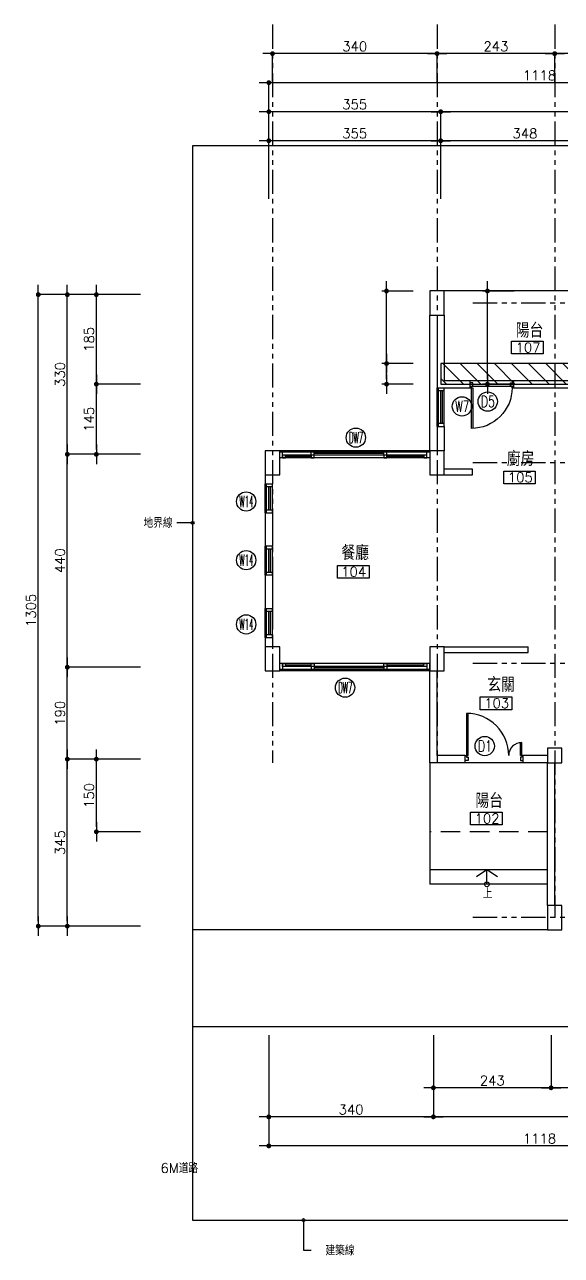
# Model space of a CAD drawing. Extents: x 24838 to 37981, y 1654 to 4322.
# Drawn here: x 24838 to 25946, y 1778 to 4322 of the extents above; entities that cross this region are included whole.
import ezdxf
from ezdxf.enums import TextEntityAlignment as Align

# ---------------------------------------------------------------- set-up
doc = ezdxf.new("R2010")
doc.units = 0
doc.header["$LTSCALE"] = 80
doc.header["$MEASUREMENT"] = 0
doc.header["$PDMODE"] = 3
doc.header["$PDSIZE"] = -5
doc.linetypes.add('DASHED', pattern=[0.75, 0.5, -0.25])
doc.linetypes.add('PHANTOM2', pattern=[1.25, 0.625, -0.125, 0.125, -0.125, 0.125, -0.125])
doc.layers.get('0').update_dxf_attribs({"linetype": 'CONTINUOUS'})
doc.layers.get('DEFPOINTS').update_dxf_attribs({"linetype": 'CONTINUOUS'})
for name, color, linetype in [('C3', 3, 'CONTINUOUS'), ('C4', 4, 'CONTINUOUS'), ('C5', 5, 'CONTINUOUS'), ('CHINA', 3, 'CONTINUOUS'), ('COLUMN', 1, 'CONTINUOUS'), ('COLUMN-B', 9, 'CONTINUOUS'), ('DE-DOOR', 4, 'CONTINUOUS'), ('DIM', 4, 'CONTINUOUS'), ('DOOR', 4, 'CONTINUOUS'), ('P-POINT', 1, 'CONTINUOUS'), ('PAINT', 11, 'CONTINUOUS'), ('STAIR', 12, 'CONTINUOUS'), ('TEXT', 3, 'CONTINUOUS'), ('TX', 9, 'CONTINUOUS'), ('TX1', 11, 'CONTINUOUS'), ('WALL', 2, 'CONTINUOUS'), ('WALL2', 7, 'CONTINUOUS'), ('WINDOW', 6, 'CONTINUOUS')]:
    doc.layers.add(name, color=color, linetype=linetype)
doc.styles.add('AEH', font='SIMPLEX.SHX', dxfattribs={"bigfont": 'AE.SHX'})
doc.styles.add('SIMPLEX', font='SIMPLEX.SHX')
doc.styles.add('STYLE1', font='SIMPLEX.SHX', dxfattribs={"bigfont": 'JE.SHX'})
doc.dimstyles.get("Standard").update_dxf_attribs({"dimscale": 10, "dimtxt": 2, "dimasz": 1, "dimexe": 0, "dimexo": 0, "dimgap": 0.5, "dimtad": 1, "dimtoh": 1, "dimdec": 1, "dimdsep": 46, "dimtxsty": 'STYLE1', "dimblk1": 'DOT', "dimblk2": 'DOT', "dimsah": 1, "dimcen": 0.09, "dimadec": 0, "dimazin": 0, "dimtfac": 1, "dimtdec": 1, "dimtofl": 0, "dimtmove": 2, "dimatfit": 3, "dimldrblk": 'DOT', "dimfxl": 0, "dimtolj": 1, "dimarcsym": 0})

# ---------------------------------------------------------------- blocks, each defined once
blk = doc.blocks.new('DOT')
blk.add_line((-2, 0), (2, 0))
at = {"const_width": 0.5}
blk.add_lwpolyline([(-0.25, 0, 1), (0.25, 0, 1)], format="xyb", close=True, dxfattribs=at)
blk = doc.blocks.new('*D306')
at = {"layer": 'DEFPOINTS', "color": 0}
for p in [(25585.1, 3621.2), (25650.2, 3621.2), (25650.2, 3578.7)]:
    blk.add_point(p, dxfattribs=at)
at = {"layer": 'DIM', "color": 0, "lineweight": -2}
for p, q in [((25640.2, 3621.2), (25575.1, 3621.2)), ((25585.1, 3588.7), (25585.1, 3611.2)), ((25640.2, 3578.7), (25575.1, 3578.7))]:
    blk.add_line(p, q, dxfattribs=at)
at = {"layer": 'DIM', "color": 0, "lineweight": -2, "xscale": 10, "yscale": 10, "zscale": 10}
for p, rotation in [((25585.1, 3621.2), 90), ((25585.1, 3578.7), 270)]:
    blk.add_blockref('DOT', p, dxfattribs=dict(at, rotation=rotation))
blk = doc.blocks.new('*D305')
at = {"layer": 'DEFPOINTS', "color": 0}
for p in [(25585.1, 3771.2), (25650.2, 3771.2), (25650.2, 3621.2)]:
    blk.add_point(p, dxfattribs=at)
at = {"layer": 'DIM', "color": 0, "lineweight": -2}
for p, q in [((25640.2, 3771.2), (25575.1, 3771.2)), ((25585.1, 3631.2), (25585.1, 3761.2)), ((25640.2, 3621.2), (25575.1, 3621.2))]:
    blk.add_line(p, q, dxfattribs=at)
at = {"layer": 'DIM', "color": 0, "lineweight": -2, "xscale": 10, "yscale": 10, "zscale": 10}
for p, rotation in [((25585.1, 3771.2), 90), ((25585.1, 3621.2), 270)]:
    blk.add_blockref('DOT', p, dxfattribs=dict(at, rotation=rotation))
blk = doc.blocks.new('*D307')
at = {"layer": 'DEFPOINTS', "color": 0}
for p in [(25793.4, 3771.2), (25858.5, 3771.2), (25858.5, 3578.7)]:
    blk.add_point(p, dxfattribs=at)
at = {"layer": 'DIM', "color": 0, "lineweight": -2}
for p, q in [((25848.5, 3771.2), (25783.4, 3771.2)), ((25793.4, 3588.7), (25793.4, 3761.2)), ((25848.5, 3578.7), (25783.4, 3578.7))]:
    blk.add_line(p, q, dxfattribs=at)
at = {"layer": 'DIM', "color": 0, "lineweight": -2, "xscale": 10, "yscale": 10, "zscale": 10}
for p, rotation in [((25793.4, 3771.2), 90), ((25793.4, 3578.7), 270)]:
    blk.add_blockref('DOT', p, dxfattribs=dict(at, rotation=rotation))
blk = doc.blocks.new('*D318')
at = {"layer": 'DEFPOINTS', "color": 0}
for p in [(24925.7, 3763.7), (25067.2, 3763.7), (25067.2, 3433.7)]:
    blk.add_point(p, dxfattribs=at)
at = {"layer": 'DIM', "color": 0, "lineweight": -2}
for p, q in [((25067.2, 3763.7), (24925.7, 3763.7)), ((24925.7, 3443.7), (24925.7, 3753.7)), ((25067.2, 3433.7), (24925.7, 3433.7))]:
    blk.add_line(p, q, dxfattribs=at)
at = {"layer": 'DIM', "color": 0, "lineweight": -2, "xscale": 10, "yscale": 10, "zscale": 10}
for p, rotation in [((24925.7, 3763.7), 90), ((24925.7, 3433.7), 270)]:
    blk.add_blockref('DOT', p, dxfattribs=dict(at, rotation=rotation))
at = {"layer": 'DIM', "color": 0, "insert": (24910.7, 3598.7), "char_height": 20, "attachment_point": 5, "rotation": 90, "style": 'STYLE1'}
blk.add_mtext('\\A1;330', dxfattribs=at)
blk = doc.blocks.new('*D317')
at = {"layer": 'DEFPOINTS', "color": 0}
for p in [(25341.9, 4081.7), (25341.9, 3961.7), (25696.9, 3961.7)]:
    blk.add_point(p, dxfattribs=at)
at = {"layer": 'DIM', "color": 0, "lineweight": -2}
for p, q in [((25341.9, 3961.7), (25341.9, 4081.7)), ((25686.9, 4081.7), (25351.9, 4081.7)), ((25696.9, 3961.7), (25696.9, 4081.7))]:
    blk.add_line(p, q, dxfattribs=at)
at = {"layer": 'DIM', "color": 0, "lineweight": -2, "xscale": 10, "yscale": 10, "zscale": 10, "rotation": 180}
blk.add_blockref('DOT', (25341.9, 4081.7), dxfattribs=at)
at = {"layer": 'DIM', "color": 0, "lineweight": -2, "xscale": 10, "yscale": 10, "zscale": 10}
blk.add_blockref('DOT', (25696.9, 4081.7), dxfattribs=at)
at = {"layer": 'DIM', "color": 0, "insert": (25519.4, 4096.7), "char_height": 20, "attachment_point": 5, "style": 'STYLE1'}
blk.add_mtext('\\A1;355', dxfattribs=at)
blk = doc.blocks.new('*D316')
at = {"layer": 'DEFPOINTS', "color": 0}
for p in [(25696.9, 4081.7), (25696.9, 3961.7), (26044.9, 3961.7)]:
    blk.add_point(p, dxfattribs=at)
at = {"layer": 'DIM', "color": 0, "lineweight": -2}
for p, q in [((25696.9, 3961.7), (25696.9, 4081.7)), ((26034.9, 4081.7), (25706.9, 4081.7)), ((26044.9, 3961.7), (26044.9, 4081.7))]:
    blk.add_line(p, q, dxfattribs=at)
at = {"layer": 'DIM', "color": 0, "lineweight": -2, "xscale": 10, "yscale": 10, "zscale": 10, "rotation": 180}
blk.add_blockref('DOT', (25696.9, 4081.7), dxfattribs=at)
at = {"layer": 'DIM', "color": 0, "lineweight": -2, "xscale": 10, "yscale": 10, "zscale": 10}
blk.add_blockref('DOT', (26044.9, 4081.7), dxfattribs=at)
at = {"layer": 'DIM', "color": 0, "insert": (25870.9, 4096.7), "char_height": 20, "attachment_point": 5, "style": 'STYLE1'}
blk.add_mtext('\\A1;348', dxfattribs=at)
blk = doc.blocks.new('*D314')
at = {"layer": 'DEFPOINTS', "color": 0}
for p in [(25341.9, 4201.7), (25341.9, 4081.7), (26459.9, 4081.7)]:
    blk.add_point(p, dxfattribs=at)
at = {"layer": 'DIM', "color": 0, "lineweight": -2}
for p, q in [((25341.9, 4081.7), (25341.9, 4201.7)), ((26449.9, 4201.7), (25351.9, 4201.7)), ((26459.9, 4081.7), (26459.9, 4201.7))]:
    blk.add_line(p, q, dxfattribs=at)
at = {"layer": 'DIM', "color": 0, "lineweight": -2, "xscale": 10, "yscale": 10, "zscale": 10, "rotation": 180}
blk.add_blockref('DOT', (25341.9, 4201.7), dxfattribs=at)
at = {"layer": 'DIM', "color": 0, "lineweight": -2, "xscale": 10, "yscale": 10, "zscale": 10}
blk.add_blockref('DOT', (26459.9, 4201.7), dxfattribs=at)
at = {"layer": 'DIM', "color": 0, "insert": (25900.9, 4216.7), "char_height": 20, "attachment_point": 5, "style": 'STYLE1'}
blk.add_mtext('\\A1;1118', dxfattribs=at)
blk = doc.blocks.new('*D313')
at = {"layer": 'DEFPOINTS', "color": 0}
for p in [(25341.9, 4141.7), (25341.9, 4081.7), (25696.9, 4081.7)]:
    blk.add_point(p, dxfattribs=at)
at = {"layer": 'DIM', "color": 0, "lineweight": -2}
for p, q in [((25341.9, 4081.7), (25341.9, 4141.7)), ((25686.9, 4141.7), (25351.9, 4141.7)), ((25696.9, 4081.7), (25696.9, 4141.7))]:
    blk.add_line(p, q, dxfattribs=at)
at = {"layer": 'DIM', "color": 0, "lineweight": -2, "xscale": 10, "yscale": 10, "zscale": 10, "rotation": 180}
blk.add_blockref('DOT', (25341.9, 4141.7), dxfattribs=at)
at = {"layer": 'DIM', "color": 0, "lineweight": -2, "xscale": 10, "yscale": 10, "zscale": 10}
blk.add_blockref('DOT', (25696.9, 4141.7), dxfattribs=at)
at = {"layer": 'DIM', "color": 0, "insert": (25519.4, 4156.7), "char_height": 20, "attachment_point": 5, "style": 'STYLE1'}
blk.add_mtext('\\A1;355', dxfattribs=at)
blk = doc.blocks.new('*D312')
at = {"layer": 'DEFPOINTS', "color": 0}
for p in [(25696.9, 4141.7), (25696.9, 4081.7), (26459.9, 4081.7)]:
    blk.add_point(p, dxfattribs=at)
at = {"layer": 'DIM', "color": 0, "lineweight": -2}
for p, q in [((25696.9, 4081.7), (25696.9, 4141.7)), ((26449.9, 4141.7), (25706.9, 4141.7)), ((26459.9, 4081.7), (26459.9, 4141.7))]:
    blk.add_line(p, q, dxfattribs=at)
at = {"layer": 'DIM', "color": 0, "lineweight": -2, "xscale": 10, "yscale": 10, "zscale": 10, "rotation": 180}
blk.add_blockref('DOT', (25696.9, 4141.7), dxfattribs=at)
at = {"layer": 'DIM', "color": 0, "lineweight": -2, "xscale": 10, "yscale": 10, "zscale": 10}
blk.add_blockref('DOT', (26459.9, 4141.7), dxfattribs=at)
at = {"layer": 'DIM', "color": 0, "insert": (26078.4, 4156.7), "char_height": 20, "attachment_point": 5, "style": 'STYLE1'}
blk.add_mtext('\\A1;763', dxfattribs=at)
blk = doc.blocks.new('*D311')
at = {"layer": 'DEFPOINTS', "color": 0}
for p in [(25341.9, 2233.1), (26459.9, 2233.1), (25341.9, 2004.6)]:
    blk.add_point(p, dxfattribs=at)
at = {"layer": 'DIM', "color": 0, "lineweight": -2}
for p, q in [((25341.9, 2233.1), (25341.9, 2004.6)), ((26459.9, 2233.1), (26459.9, 2004.6)), ((26449.9, 2004.6), (25351.9, 2004.6))]:
    blk.add_line(p, q, dxfattribs=at)
at = {"layer": 'DIM', "color": 0, "lineweight": -2, "xscale": 10, "yscale": 10, "zscale": 10, "rotation": 180}
blk.add_blockref('DOT', (25341.9, 2004.6), dxfattribs=at)
at = {"layer": 'DIM', "color": 0, "lineweight": -2, "xscale": 10, "yscale": 10, "zscale": 10}
blk.add_blockref('DOT', (26459.9, 2004.6), dxfattribs=at)
at = {"layer": 'DIM', "color": 0, "insert": (25900.9, 2019.6), "char_height": 20, "attachment_point": 5, "style": 'STYLE1'}
blk.add_mtext('\\A1;1118', dxfattribs=at)
blk = doc.blocks.new('*D310')
at = {"layer": 'DEFPOINTS', "color": 0}
for p in [(25681.9, 2233.1), (26459.9, 2233.1), (25681.9, 2064.6)]:
    blk.add_point(p, dxfattribs=at)
at = {"layer": 'DIM', "color": 0, "lineweight": -2}
for p, q in [((25681.9, 2233.1), (25681.9, 2064.6)), ((26459.9, 2233.1), (26459.9, 2064.6)), ((26449.9, 2064.6), (25691.9, 2064.6))]:
    blk.add_line(p, q, dxfattribs=at)
at = {"layer": 'DIM', "color": 0, "lineweight": -2, "xscale": 10, "yscale": 10, "zscale": 10, "rotation": 180}
blk.add_blockref('DOT', (25681.9, 2064.6), dxfattribs=at)
at = {"layer": 'DIM', "color": 0, "lineweight": -2, "xscale": 10, "yscale": 10, "zscale": 10}
blk.add_blockref('DOT', (26459.9, 2064.6), dxfattribs=at)
at = {"layer": 'DIM', "color": 0, "insert": (26070.9, 2079.6), "char_height": 20, "attachment_point": 5, "style": 'STYLE1'}
blk.add_mtext('\\A1;778', dxfattribs=at)
blk = doc.blocks.new('*D309')
at = {"layer": 'DEFPOINTS', "color": 0}
for p in [(25341.9, 2233.1), (25681.9, 2233.1), (25341.9, 2064.6)]:
    blk.add_point(p, dxfattribs=at)
at = {"layer": 'DIM', "color": 0, "lineweight": -2}
for p, q in [((25341.9, 2233.1), (25341.9, 2064.6)), ((25681.9, 2233.1), (25681.9, 2064.6)), ((25671.9, 2064.6), (25351.9, 2064.6))]:
    blk.add_line(p, q, dxfattribs=at)
at = {"layer": 'DIM', "color": 0, "lineweight": -2, "xscale": 10, "yscale": 10, "zscale": 10, "rotation": 180}
blk.add_blockref('DOT', (25341.9, 2064.6), dxfattribs=at)
at = {"layer": 'DIM', "color": 0, "lineweight": -2, "xscale": 10, "yscale": 10, "zscale": 10}
blk.add_blockref('DOT', (25681.9, 2064.6), dxfattribs=at)
at = {"layer": 'DIM', "color": 0, "insert": (25511.9, 2079.6), "char_height": 20, "attachment_point": 5, "style": 'STYLE1'}
blk.add_mtext('\\A1;340', dxfattribs=at)
blk = doc.blocks.new('*D308')
at = {"layer": 'DEFPOINTS', "color": 0}
for p in [(25681.9, 2233.1), (25924.9, 2233.1), (25681.9, 2124.6)]:
    blk.add_point(p, dxfattribs=at)
at = {"layer": 'DIM', "color": 0, "lineweight": -2}
for p, q in [((25681.9, 2233.1), (25681.9, 2124.6)), ((25924.9, 2233.1), (25924.9, 2124.6)), ((25914.9, 2124.6), (25691.9, 2124.6))]:
    blk.add_line(p, q, dxfattribs=at)
at = {"layer": 'DIM', "color": 0, "lineweight": -2, "xscale": 10, "yscale": 10, "zscale": 10, "rotation": 180}
blk.add_blockref('DOT', (25681.9, 2124.6), dxfattribs=at)
at = {"layer": 'DIM', "color": 0, "lineweight": -2, "xscale": 10, "yscale": 10, "zscale": 10}
blk.add_blockref('DOT', (25924.9, 2124.6), dxfattribs=at)
at = {"layer": 'DIM', "color": 0, "insert": (25803.4, 2139.6), "char_height": 20, "attachment_point": 5, "style": 'STYLE1'}
blk.add_mtext('\\A1;243', dxfattribs=at)
blk = doc.blocks.new('*D332')
at = {"layer": 'DEFPOINTS', "color": 0}
for p in [(25924.9, 2233.1), (26459.9, 2233.1), (25924.9, 2124.6)]:
    blk.add_point(p, dxfattribs=at)
at = {"layer": 'DIM', "color": 0, "lineweight": -2}
for p, q in [((25924.9, 2233.1), (25924.9, 2124.6)), ((26459.9, 2233.1), (26459.9, 2124.6)), ((26449.9, 2124.6), (25934.9, 2124.6))]:
    blk.add_line(p, q, dxfattribs=at)
at = {"layer": 'DIM', "color": 0, "lineweight": -2, "xscale": 10, "yscale": 10, "zscale": 10, "rotation": 180}
blk.add_blockref('DOT', (25924.9, 2124.6), dxfattribs=at)
at = {"layer": 'DIM', "color": 0, "lineweight": -2, "xscale": 10, "yscale": 10, "zscale": 10}
blk.add_blockref('DOT', (26459.9, 2124.6), dxfattribs=at)
at = {"layer": 'DIM', "color": 0, "insert": (26192.4, 2139.6), "char_height": 20, "attachment_point": 5, "style": 'STYLE1'}
blk.add_mtext('\\A1;535', dxfattribs=at)
blk = doc.blocks.new('*D331')
at = {"layer": 'DEFPOINTS', "color": 0}
for p in [(24865.7, 3763.7), (25077.2, 3763.7), (25077.2, 2458.7)]:
    blk.add_point(p, dxfattribs=at)
at = {"layer": 'DIM', "color": 0, "lineweight": -2}
for p, q in [((25077.2, 3763.7), (24865.7, 3763.7)), ((24865.7, 2468.7), (24865.7, 3753.7)), ((25077.2, 2458.7), (24865.7, 2458.7))]:
    blk.add_line(p, q, dxfattribs=at)
at = {"layer": 'DIM', "color": 0, "lineweight": -2, "xscale": 10, "yscale": 10, "zscale": 10}
for p, rotation in [((24865.7, 3763.7), 90), ((24865.7, 2458.7), 270)]:
    blk.add_blockref('DOT', p, dxfattribs=dict(at, rotation=rotation))
at = {"layer": 'DIM', "color": 0, "insert": (24850.7, 3111.2), "char_height": 20, "attachment_point": 5, "rotation": 90, "style": 'STYLE1'}
blk.add_mtext('\\A1;1305', dxfattribs=at)
blk = doc.blocks.new('*D329')
at = {"layer": 'DEFPOINTS', "color": 0}
for p in [(24985.7, 2803.7), (25077.2, 2803.7), (25077.2, 2653.7)]:
    blk.add_point(p, dxfattribs=at)
at = {"layer": 'DIM', "color": 0, "lineweight": -2}
for p, q in [((25077.2, 2803.7), (24985.7, 2803.7)), ((24985.7, 2663.7), (24985.7, 2793.7)), ((25077.2, 2653.7), (24985.7, 2653.7))]:
    blk.add_line(p, q, dxfattribs=at)
at = {"layer": 'DIM', "color": 0, "lineweight": -2, "xscale": 10, "yscale": 10, "zscale": 10}
for p, rotation in [((24985.7, 2803.7), 90), ((24985.7, 2653.7), 270)]:
    blk.add_blockref('DOT', p, dxfattribs=dict(at, rotation=rotation))
at = {"layer": 'DIM', "color": 0, "insert": (24970.7, 2728.7), "char_height": 20, "attachment_point": 5, "rotation": 90, "style": 'STYLE1'}
blk.add_mtext('\\A1;150', dxfattribs=at)
blk = doc.blocks.new('*D328')
at = {"layer": 'DEFPOINTS', "color": 0}
for p in [(24985.7, 3578.7), (25077.2, 3578.7), (25077.2, 3433.7)]:
    blk.add_point(p, dxfattribs=at)
at = {"layer": 'DIM', "color": 0, "lineweight": -2}
for p, q in [((25077.2, 3578.7), (24985.7, 3578.7)), ((24985.7, 3443.7), (24985.7, 3568.7)), ((25077.2, 3433.7), (24985.7, 3433.7))]:
    blk.add_line(p, q, dxfattribs=at)
at = {"layer": 'DIM', "color": 0, "lineweight": -2, "xscale": 10, "yscale": 10, "zscale": 10}
for p, rotation in [((24985.7, 3578.7), 90), ((24985.7, 3433.7), 270)]:
    blk.add_blockref('DOT', p, dxfattribs=dict(at, rotation=rotation))
at = {"layer": 'DIM', "color": 0, "insert": (24970.7, 3506.2), "char_height": 20, "attachment_point": 5, "rotation": 90, "style": 'STYLE1'}
blk.add_mtext('\\A1;145', dxfattribs=at)
blk = doc.blocks.new('*D327')
at = {"layer": 'DEFPOINTS', "color": 0}
for p in [(24925.7, 3433.7), (25077.2, 3433.7), (25077.2, 2993.7)]:
    blk.add_point(p, dxfattribs=at)
at = {"layer": 'DIM', "color": 0, "lineweight": -2}
for p, q in [((25077.2, 3433.7), (24925.7, 3433.7)), ((24925.7, 3003.7), (24925.7, 3423.7)), ((25077.2, 2993.7), (24925.7, 2993.7))]:
    blk.add_line(p, q, dxfattribs=at)
at = {"layer": 'DIM', "color": 0, "lineweight": -2, "xscale": 10, "yscale": 10, "zscale": 10}
for p, rotation in [((24925.7, 3433.7), 90), ((24925.7, 2993.7), 270)]:
    blk.add_blockref('DOT', p, dxfattribs=dict(at, rotation=rotation))
at = {"layer": 'DIM', "color": 0, "insert": (24910.7, 3213.7), "char_height": 20, "attachment_point": 5, "rotation": 90, "style": 'STYLE1'}
blk.add_mtext('\\A1;440', dxfattribs=at)
blk = doc.blocks.new('*D326')
at = {"layer": 'DEFPOINTS', "color": 0}
for p in [(24925.7, 2993.7), (25077.2, 2993.7), (25077.2, 2803.7)]:
    blk.add_point(p, dxfattribs=at)
at = {"layer": 'DIM', "color": 0, "lineweight": -2}
for p, q in [((25077.2, 2993.7), (24925.7, 2993.7)), ((24925.7, 2813.7), (24925.7, 2983.7)), ((25077.2, 2803.7), (24925.7, 2803.7))]:
    blk.add_line(p, q, dxfattribs=at)
at = {"layer": 'DIM', "color": 0, "lineweight": -2, "xscale": 10, "yscale": 10, "zscale": 10}
for p, rotation in [((24925.7, 2993.7), 90), ((24925.7, 2803.7), 270)]:
    blk.add_blockref('DOT', p, dxfattribs=dict(at, rotation=rotation))
at = {"layer": 'DIM', "color": 0, "insert": (24910.7, 2898.7), "char_height": 20, "attachment_point": 5, "rotation": 90, "style": 'STYLE1'}
blk.add_mtext('\\A1;190', dxfattribs=at)
blk = doc.blocks.new('*D325')
at = {"layer": 'DEFPOINTS', "color": 0}
for p in [(24925.7, 2803.7), (25077.2, 2803.7), (25077.2, 2458.7)]:
    blk.add_point(p, dxfattribs=at)
at = {"layer": 'DIM', "color": 0, "lineweight": -2}
for p, q in [((25077.2, 2803.7), (24925.7, 2803.7)), ((24925.7, 2468.7), (24925.7, 2793.7)), ((25077.2, 2458.7), (24925.7, 2458.7))]:
    blk.add_line(p, q, dxfattribs=at)
at = {"layer": 'DIM', "color": 0, "lineweight": -2, "xscale": 10, "yscale": 10, "zscale": 10}
for p, rotation in [((24925.7, 2803.7), 90), ((24925.7, 2458.7), 270)]:
    blk.add_blockref('DOT', p, dxfattribs=dict(at, rotation=rotation))
at = {"layer": 'DIM', "color": 0, "insert": (24910.7, 2631.2), "char_height": 20, "attachment_point": 5, "rotation": 90, "style": 'STYLE1'}
blk.add_mtext('\\A1;345', dxfattribs=at)
blk = doc.blocks.new('*D323')
at = {"layer": 'DEFPOINTS', "color": 0}
for p in [(25932.4, 4261.7), (25932.4, 4201.7), (26052.4, 4201.7)]:
    blk.add_point(p, dxfattribs=at)
at = {"layer": 'DIM', "color": 0, "lineweight": -2}
for p, q in [((25932.4, 4201.7), (25932.4, 4261.7)), ((26042.4, 4261.7), (25942.4, 4261.7)), ((26052.4, 4201.7), (26052.4, 4261.7))]:
    blk.add_line(p, q, dxfattribs=at)
at = {"layer": 'DIM', "color": 0, "lineweight": -2, "xscale": 10, "yscale": 10, "zscale": 10, "rotation": 180}
blk.add_blockref('DOT', (25932.4, 4261.7), dxfattribs=at)
at = {"layer": 'DIM', "color": 0, "lineweight": -2, "xscale": 10, "yscale": 10, "zscale": 10}
blk.add_blockref('DOT', (26052.4, 4261.7), dxfattribs=at)
at = {"layer": 'DIM', "color": 0, "insert": (25992.4, 4276.7), "char_height": 20, "attachment_point": 5, "style": 'STYLE1'}
blk.add_mtext('\\A1;120', dxfattribs=at)
blk = doc.blocks.new('*D322')
at = {"layer": 'DEFPOINTS', "color": 0}
for p in [(25689.4, 4261.7), (25689.4, 4201.7), (25932.4, 4201.7)]:
    blk.add_point(p, dxfattribs=at)
at = {"layer": 'DIM', "color": 0, "lineweight": -2}
for p, q in [((25689.4, 4201.7), (25689.4, 4261.7)), ((25922.4, 4261.7), (25699.4, 4261.7)), ((25932.4, 4201.7), (25932.4, 4261.7))]:
    blk.add_line(p, q, dxfattribs=at)
at = {"layer": 'DIM', "color": 0, "lineweight": -2, "xscale": 10, "yscale": 10, "zscale": 10, "rotation": 180}
blk.add_blockref('DOT', (25689.4, 4261.7), dxfattribs=at)
at = {"layer": 'DIM', "color": 0, "lineweight": -2, "xscale": 10, "yscale": 10, "zscale": 10}
blk.add_blockref('DOT', (25932.4, 4261.7), dxfattribs=at)
at = {"layer": 'DIM', "color": 0, "insert": (25810.9, 4276.7), "char_height": 20, "attachment_point": 5, "style": 'STYLE1'}
blk.add_mtext('\\A1;243', dxfattribs=at)
blk = doc.blocks.new('*D321')
at = {"layer": 'DEFPOINTS', "color": 0}
for p in [(25349.4, 4261.7), (25349.4, 4201.7), (25689.4, 4201.7)]:
    blk.add_point(p, dxfattribs=at)
at = {"layer": 'DIM', "color": 0, "lineweight": -2}
for p, q in [((25349.4, 4201.7), (25349.4, 4261.7)), ((25679.4, 4261.7), (25359.4, 4261.7)), ((25689.4, 4201.7), (25689.4, 4261.7))]:
    blk.add_line(p, q, dxfattribs=at)
at = {"layer": 'DIM', "color": 0, "lineweight": -2, "xscale": 10, "yscale": 10, "zscale": 10, "rotation": 180}
blk.add_blockref('DOT', (25349.4, 4261.7), dxfattribs=at)
at = {"layer": 'DIM', "color": 0, "lineweight": -2, "xscale": 10, "yscale": 10, "zscale": 10}
blk.add_blockref('DOT', (25689.4, 4261.7), dxfattribs=at)
at = {"layer": 'DIM', "color": 0, "insert": (25519.4, 4276.7), "char_height": 20, "attachment_point": 5, "style": 'STYLE1'}
blk.add_mtext('\\A1;340', dxfattribs=at)
blk = doc.blocks.new('*D330')
at = {"layer": 'DEFPOINTS', "color": 0}
for p in [(24985.7, 3763.7), (25017.2, 3763.7), (25017.2, 3578.7)]:
    blk.add_point(p, dxfattribs=at)
at = {"layer": 'DIM', "color": 0, "lineweight": -2}
for p, q in [((25017.2, 3763.7), (24985.7, 3763.7)), ((24985.7, 3588.7), (24985.7, 3753.7)), ((25017.2, 3578.7), (24985.7, 3578.7))]:
    blk.add_line(p, q, dxfattribs=at)
at = {"layer": 'DIM', "color": 0, "lineweight": -2, "xscale": 10, "yscale": 10, "zscale": 10}
for p, rotation in [((24985.7, 3763.7), 90), ((24985.7, 3578.7), 270)]:
    blk.add_blockref('DOT', p, dxfattribs=dict(at, rotation=rotation))
at = {"layer": 'DIM', "color": 0, "insert": (24970.7, 3671.2), "char_height": 20, "attachment_point": 5, "rotation": 90, "style": 'STYLE1'}
blk.add_mtext('\\A1;185', dxfattribs=at)

msp = doc.modelspace()

# ---------------------------------------------------------------- hatches: boundary and pattern name
at = {"layer": 'C5'}
h = msp.add_hatch(dxfattribs=at)
h.set_pattern_fill('ANSI31', color=256, scale=200, style=0)
h.set_pattern_definition([(135, (52904.823, 0), (17.67767, 17.67767), [])])
h.paths.add_polyline_path([(25696.91, 3578.71), (26044.91, 3578.71), (26044.91, 3621.21), (25696.91, 3621.21)])

# ---------------------------------------------------------------- linework, layer by layer
at = {"layer": 'C3', "linetype": 'Continuous'}
for p, q in [((25184.41, 3292.27), (25152.08, 3292.27)), ((25413.49, 1851.21), (25413.49, 1789.21)), ((25413.49, 1789.21), (25429.48, 1789.21))]:
    msp.add_line(p, q, dxfattribs=at)
at = {"layer": 'C4'}
msp.add_line((26037.41, 3771.21), (25704.41, 3771.21), dxfattribs=at)
at = {"layer": 'C5'}
msp.add_lwpolyline([(25696.91, 3578.71), (26044.91, 3578.71), (26044.91, 3621.21), (25696.91, 3621.21)], close=True, dxfattribs=at)
at = {"layer": 'COLUMN'}
for points in [[(25674.41, 3721.21), (25704.41, 3721.21), (25704.41, 3771.21), (25674.41, 3771.21), (25674.41, 3721.21)], [(25334.41, 3391.21), (25364.41, 3391.21), (25364.41, 3441.21), (25334.41, 3441.21), (25334.41, 3391.21)], [(25674.41, 3391.21), (25704.41, 3391.21), (25704.41, 3441.21), (25674.41, 3441.21), (25674.41, 3391.21)], [(25334.41, 2986.21), (25364.41, 2986.21), (25364.41, 3036.21), (25334.41, 3036.21), (25334.41, 2986.21)], [(25674.41, 2986.21), (25704.41, 2986.21), (25704.41, 3036.21), (25674.41, 3036.21), (25674.41, 2986.21)], [(25947.41, 2826.21), (25917.41, 2826.21), (25917.41, 2796.21), (25947.41, 2796.21)], [(25917.41, 2451.21), (25947.41, 2451.21), (25947.41, 2501.21), (25917.41, 2501.21), (25917.41, 2451.21)]]:
    msp.add_lwpolyline(points, close=True, dxfattribs=at)
at = {"layer": 'COLUMN-B', "linetype": 'PHANTOM2'}
for p, q in [((25349.41, 4321.69), (25349.41, 2796.21)), ((25689.41, 4321.69), (25689.41, 2796.21)), ((25932.41, 4321.69), (25932.41, 2476.21)), ((26913.34, 3746.21), (25762.67, 3746.21)), ((26913.34, 3416.21), (25762.67, 3416.21)), ((26913.34, 3001.21), (25762.67, 3001.21)), ((26913.34, 2476.21), (25762.67, 2476.21))]:
    msp.add_line(p, q, dxfattribs=at)
at = {"layer": 'DE-DOOR'}
for points in [[(25757.41, 3571.21), (25760.41, 3571.21), (25760.41, 3574.21), (25763.41, 3574.21), (25763.41, 3581.21), (25757.41, 3581.21)], [(25847.41, 3571.21), (25844.41, 3571.21), (25844.41, 3574.21), (25841.41, 3574.21), (25841.41, 3581.21), (25847.41, 3581.21)], [(25747.41, 2811.21), (25750.41, 2811.21), (25750.41, 2808.21), (25753.41, 2808.21), (25753.41, 2801.21), (25747.41, 2801.21)], [(25867.41, 2811.21), (25864.41, 2811.21), (25864.41, 2808.21), (25861.41, 2808.21), (25861.41, 2801.21), (25867.41, 2801.21)]]:
    msp.add_lwpolyline(points, dxfattribs=at)
at = {"layer": 'DOOR'}
for p, q in [((25757.41, 3586.21), (25847.41, 3586.21)), ((25757.41, 3574.21), (25847.41, 3574.21)), ((25867.41, 2796.21), (25747.41, 2796.21))]:
    msp.add_line(p, q, dxfattribs=at)
for points in [[(25844.41, 3571.21, -0.4142136), (25760.41, 3487.21), (25760.41, 3571.21)], [(25864.41, 2811.21), (25864.41, 2838.21, 0.4142136), (25837.41, 2811.21, 0.4142136), (25750.41, 2898.21), (25750.41, 2811.21)]]:
    msp.add_lwpolyline(points, format="xyb", dxfattribs=at)
for points in [[(25760.41, 3571.21), (25763.41, 3571.21), (25763.41, 3487.21)], [(25750.41, 2811.21), (25753.41, 2811.21), (25753.41, 2898.21)], [(25864.41, 2811.21), (25861.41, 2811.21), (25861.41, 2838.21)]]:
    msp.add_lwpolyline(points, dxfattribs=at)
at = {"layer": 'P-POINT'}
for centre in [(25184.41, 3292.27), (25413.49, 1851.21)]:
    msp.add_circle(centre, 3, dxfattribs=at)
at = {"layer": 'PAINT'}
msp.add_line((25674.41, 3441.21), (25674.41, 3721.21), dxfattribs=at)
at = {"layer": 'PAINT', "linetype": 'DASHED'}
msp.add_line((25917.41, 2653.71), (25674.41, 2653.71), dxfattribs=at)
at = {"layer": 'STAIR'}
for p, q in [((25674.41, 2796.21), (25674.41, 2545.21)), ((25917.41, 2575.21), (25674.41, 2575.21)), ((25792.41, 2575.21), (25770.59, 2560.64)), ((25792.41, 2545.21), (25792.41, 2575.21)), ((25814.23, 2560.64), (25792.41, 2575.21)), ((25917.41, 2545.21), (25674.41, 2545.21))]:
    msp.add_line(p, q, dxfattribs=at)
msp.add_circle((25792.41, 2545.21), 5, dxfattribs=at)
at = {"layer": 'TEXT'}
for centre in [(25793.99, 3542.73), (25740.86, 3532.77), (25521.71, 3468.15), (25295.17, 3336.25), (25295.17, 3215), (25295.17, 3082.31), (25499.48, 2951.5), (25787.91, 2830.81)]:
    msp.add_circle(centre, 19.92, dxfattribs=at)
at = {"layer": 'TX', "linetype": 'Continuous'}
for points in [[(25908.24, 3641.02), (25843.02, 3641.02), (25843.02, 3667.38), (25908.24, 3667.38)], [(25892.21, 3372.7), (25826.98, 3372.7), (25826.98, 3399.06), (25892.21, 3399.06)], [(25549.19, 3177.6), (25483.97, 3177.6), (25483.97, 3203.96), (25549.19, 3203.96)], [(25843.52, 2905.89), (25778.29, 2905.89), (25778.29, 2932.25), (25843.52, 2932.25)], [(25823.6, 2667.75), (25758.38, 2667.75), (25758.38, 2694.11), (25823.6, 2694.11)]]:
    msp.add_lwpolyline(points, close=True, dxfattribs=at)
at = {"layer": 'TX1', "linetype": 'Continuous'}
for p, q in [((27720.41, 4071.21), (25184.41, 4071.21)), ((25184.41, 4071.21), (25184.41, 1851.21)), ((25917.41, 2451.21), (25184.41, 2451.21)), ((25184.41, 2251.21), (27720.41, 2251.21)), ((25184.41, 1851.21), (27720.41, 1851.21))]:
    msp.add_line(p, q, dxfattribs=at)
at = {"layer": 'WALL'}
for p, q in [((25689.41, 3721.21), (25689.41, 3571.21)), ((25704.41, 3721.21), (25704.41, 3586.21)), ((25704.41, 3586.21), (25757.41, 3586.21)), ((25757.41, 3586.21), (25757.41, 3571.21)), ((25847.41, 3586.21), (26037.41, 3586.21)), ((25847.41, 3586.21), (25847.41, 3571.21)), ((25689.41, 3571.21), (25757.41, 3571.21)), ((25847.41, 3571.21), (26037.41, 3571.21)), ((25689.41, 3491.21), (25689.41, 3441.21)), ((25689.41, 3491.21), (25704.41, 3491.21)), ((25704.41, 3491.21), (25704.41, 3441.21)), ((25432.41, 3441.21), (25432.41, 3441.21)), ((25334.41, 3391.21), (25334.41, 3372.46)), ((25349.41, 3391.21), (25349.41, 3372.46)), ((25334.41, 3372.46), (25349.41, 3372.46)), ((25334.41, 3312.46), (25334.41, 3243.71)), ((25334.41, 3312.46), (25349.41, 3312.46)), ((25349.41, 3312.46), (25349.41, 3243.71)), ((25349.41, 3243.71), (25334.41, 3243.71)), ((25334.41, 3183.71), (25334.41, 3114.96)), ((25349.41, 3183.71), (25334.41, 3183.71)), ((25349.41, 3183.71), (25349.41, 3114.96)), ((25334.41, 3114.96), (25349.41, 3114.96)), ((25334.41, 3054.96), (25334.41, 3036.21)), ((25334.41, 3054.96), (25349.41, 3054.96)), ((25349.41, 3054.96), (25349.41, 3036.21)), ((25674.41, 2986.21), (25674.41, 3001.21)), ((25432.41, 2986.21), (25432.41, 2986.21)), ((25674.41, 2796.21), (25674.41, 2986.21)), ((25689.41, 2811.21), (25689.41, 2986.21)), ((25747.41, 2811.21), (25689.41, 2811.21)), ((25747.41, 2796.21), (25747.41, 2811.21)), ((25917.41, 2811.21), (25867.41, 2811.21)), ((25867.41, 2796.21), (25867.41, 2811.21)), ((25747.41, 2796.21), (25674.41, 2796.21)), ((25917.41, 2796.21), (25867.41, 2796.21)), ((25917.41, 2501.21), (25917.41, 2796.21)), ((25932.41, 2501.21), (25932.41, 2796.21))]:
    msp.add_line(p, q, dxfattribs=at)
at = {"layer": 'WALL2'}
for p, q in [((25762.41, 3403.21), (25704.41, 3403.21)), ((25704.41, 3391.21), (25762.41, 3391.21)), ((25762.41, 3391.21), (25762.41, 3403.21)), ((25704.41, 3036.21), (25877.41, 3036.21)), ((25877.41, 3024.21), (25877.41, 3036.21)), ((25704.41, 3024.21), (25877.41, 3024.21))]:
    msp.add_line(p, q, dxfattribs=at)
at = {"layer": 'WINDOW'}
for p, q in [((25689.41, 3491.21), (25689.41, 3571.21)), ((25692.41, 3491.21), (25692.41, 3571.21)), ((25704.41, 3565.21), (25692.41, 3565.21)), ((25696.41, 3565.21), (25696.41, 3497.21)), ((25700.41, 3497.21), (25700.41, 3565.21)), ((25704.41, 3491.21), (25704.41, 3571.21)), ((25704.41, 3497.21), (25692.41, 3497.21)), ((25674.41, 3441.21), (25364.41, 3441.21)), ((25674.41, 3438.21), (25364.41, 3438.21)), ((25370.41, 3426.21), (25370.41, 3438.21)), ((25429.41, 3432.21), (25429.41, 3438.21)), ((25435.41, 3432.21), (25435.41, 3438.21)), ((25579.41, 3435.21), (25435.41, 3435.21)), ((25579.41, 3432.21), (25579.41, 3438.21)), ((25585.41, 3432.21), (25585.41, 3438.21)), ((25668.41, 3426.21), (25668.41, 3438.21)), ((25674.41, 3426.21), (25364.41, 3426.21)), ((25429.41, 3432.21), (25376.41, 3432.21)), ((25429.41, 3429.21), (25376.41, 3429.21)), ((25585.41, 3432.21), (25429.41, 3432.21)), ((25662.41, 3432.21), (25585.41, 3432.21)), ((25662.41, 3429.21), (25585.41, 3429.21)), ((25334.41, 3312.46), (25334.41, 3372.46)), ((25337.41, 3312.46), (25337.41, 3372.46)), ((25349.41, 3366.46), (25337.41, 3366.46)), ((25341.41, 3366.46), (25341.41, 3318.46)), ((25345.41, 3318.46), (25345.41, 3366.46)), ((25349.41, 3312.46), (25349.41, 3372.46)), ((25349.41, 3318.46), (25337.41, 3318.46)), ((25334.41, 3183.71), (25334.41, 3243.71)), ((25337.41, 3183.71), (25337.41, 3243.71)), ((25349.41, 3237.71), (25337.41, 3237.71)), ((25341.41, 3237.71), (25341.41, 3189.71)), ((25345.41, 3189.71), (25345.41, 3237.71)), ((25349.41, 3183.71), (25349.41, 3243.71)), ((25349.41, 3189.71), (25337.41, 3189.71)), ((25334.41, 3054.96), (25334.41, 3114.96)), ((25337.41, 3054.96), (25337.41, 3114.96)), ((25349.41, 3108.96), (25337.41, 3108.96)), ((25341.41, 3108.96), (25341.41, 3060.96)), ((25345.41, 3060.96), (25345.41, 3108.96)), ((25349.41, 3054.96), (25349.41, 3114.96)), ((25349.41, 3060.96), (25337.41, 3060.96)), ((25674.41, 3001.21), (25364.41, 3001.21)), ((25370.41, 3001.21), (25370.41, 2989.21)), ((25668.41, 3001.21), (25668.41, 2989.21)), ((25674.41, 2989.21), (25364.41, 2989.21)), ((25674.41, 2986.21), (25364.41, 2986.21)), ((25429.41, 2998.21), (25376.41, 2998.21)), ((25429.41, 2995.21), (25376.41, 2995.21)), ((25585.41, 2995.21), (25429.41, 2995.21)), ((25429.41, 2995.21), (25429.41, 2989.21)), ((25435.41, 2995.21), (25435.41, 2989.21)), ((25579.41, 2992.21), (25435.41, 2992.21)), ((25579.41, 2995.21), (25579.41, 2989.21)), ((25662.41, 2998.21), (25585.41, 2998.21)), ((25662.41, 2995.21), (25585.41, 2995.21)), ((25585.41, 2995.21), (25585.41, 2989.21))]:
    msp.add_line(p, q, dxfattribs=at)
for points in [[(25376.41, 3432.21), (25370.41, 3432.21), (25370.41, 3426.21), (25376.41, 3426.21)], [(25435.41, 3432.21), (25429.41, 3432.21), (25429.41, 3426.21), (25435.41, 3426.21)], [(25585.41, 3432.21), (25579.41, 3432.21), (25579.41, 3426.21), (25585.41, 3426.21)], [(25668.41, 3432.21), (25662.41, 3432.21), (25662.41, 3426.21), (25668.41, 3426.21)], [(25376.41, 2995.21), (25370.41, 2995.21), (25370.41, 3001.21), (25376.41, 3001.21)], [(25435.41, 2995.21), (25429.41, 2995.21), (25429.41, 3001.21), (25435.41, 3001.21)], [(25585.41, 2995.21), (25579.41, 2995.21), (25579.41, 3001.21), (25585.41, 3001.21)], [(25668.41, 2995.21), (25662.41, 2995.21), (25662.41, 3001.21), (25668.41, 3001.21)]]:
    msp.add_lwpolyline(points, close=True, dxfattribs=at)

# ---------------------------------------------------------------- texts
at = {"layer": 'CHINA', "style": 'AEH'}
for s, p in [('地界線', (25083.19, 3281.82)), ('建築線', (25458.9, 1778.33))]:
    msp.add_text(s, height=20, dxfattribs=at).set_placement(p)
at = {"layer": 'STAIR', "color": 3, "style": 'AEH'}
msp.add_text('上', height=20, dxfattribs=at).set_placement((25783.81, 2516.16))
at = {"layer": 'TEXT', "style": 'AEH'}
for s, p in [('陽台', (25851.97, 3674.83)), ('廚房', (25833.53, 3409.5)), ('餐廳', (25491.84, 3215.24)), ('玄關', (25793.19, 2942.74)), ('陽台', (25768.58, 2702.83))]:
    msp.add_text(s, height=30, dxfattribs=at).set_placement(p)
at = {"layer": 'TEXT', "style": 'SIMPLEX'}
for s, width, p, p2 in [('W7', 0.697017, (25726.67, 3521.32), (25755.82, 3521.32)), ('D5', 0.756761, (25779.81, 3531.27), (25808.95, 3531.27)), ('DW7', 0.448926, (25507.52, 3456.7), (25536.67, 3456.7)), ('W14', 0.481575, (25280.98, 3324.8), (25310.13, 3324.8)), ('W14', 0.481575, (25280.98, 3203.55), (25310.13, 3203.55)), ('W14', 0.481575, (25280.98, 3070.86), (25310.13, 3070.86)), ('DW7', 0.448926, (25485.3, 2940.04), (25514.44, 2940.04)), ('D1', 1.018716, (25773.72, 2819.36), (25802.87, 2819.36))]:
    msp.add_text(s, height=23.109, dxfattribs=dict(at, width=width)).set_placement(p, p2, align=Align.FIT)
at = {"layer": 'TX', "style": 'SIMPLEX'}
for s, p in [('107', (25851.56, 3644.4)), ('105', (25835.53, 3376.08)), ('104', (25491.56, 3180.98)), ('103', (25786.84, 2909.27)), ('102', (25766.92, 2671.13))]:
    msp.add_text(s, height=20, dxfattribs=at).set_placement(p)
at = {"layer": 'TX1', "linetype": 'Continuous', "style": 'AEH'}
msp.add_text('6M道路', height=20, dxfattribs=at).set_placement((25118.31, 1948.67))

# ---------------------------------------------------------------- dimensions: what is measured, and where the dimension line sits
at = {"layer": 'DIM'}
for base, p1, p2, angle, picture, middle in [((25349.41, 4261.69), (25689.41, 4201.69), (25349.41, 4201.69), 180, '*D321', (25519.41, 4276.69)), ((25689.41, 4261.69), (25932.41, 4201.69), (25689.41, 4201.69), 180, '*D322', (25810.91, 4276.69)), ((25932.41, 4261.69), (26052.41, 4201.69), (25932.41, 4201.69), 180, '*D323', (25992.41, 4276.69)), ((25341.91, 4201.69), (26459.91, 4081.69), (25341.91, 4081.69), 180, '*D314', (25900.91, 4216.69)), ((25341.91, 4141.69), (25696.91, 4081.69), (25341.91, 4081.69), 180, '*D313', (25519.41, 4156.69)), ((25696.91, 4141.69), (26459.91, 4081.69), (25696.91, 4081.69), 180, '*D312', (26078.41, 4156.69)), ((25341.91, 4081.69), (25696.91, 3961.69), (25341.91, 3961.69), 180, '*D317', (25519.41, 4096.69)), ((25696.91, 4081.69), (26044.91, 3961.69), (25696.91, 3961.69), 180, '*D316', (25870.91, 4096.69)), ((24865.67, 3763.71), (25077.18, 2458.71), (25077.18, 3763.71), 90, '*D331', (24850.67, 3111.21)), ((24925.67, 3763.71), (25067.18, 3433.71), (25067.18, 3763.71), 90, '*D318', (24910.67, 3598.71)), ((24985.67, 3763.71), (25017.18, 3578.71), (25017.18, 3763.71), 90, '*D330', (24970.67, 3671.21)), ((24985.67, 3578.71), (25077.18, 3433.71), (25077.18, 3578.71), 90, '*D328', (24970.67, 3506.21)), ((24925.67, 3433.71), (25077.18, 2993.71), (25077.18, 3433.71), 90, '*D327', (24910.67, 3213.71)), ((24925.67, 2993.71), (25077.18, 2803.71), (25077.18, 2993.71), 90, '*D326', (24910.67, 2898.71)), ((24925.67, 2803.71), (25077.18, 2458.71), (25077.18, 2803.71), 90, '*D325', (24910.67, 2631.21)), ((24985.67, 2803.71), (25077.18, 2653.71), (25077.18, 2803.71), 90, '*D329', (24970.67, 2728.71)), ((25341.91, 2004.57), (26459.91, 2233.1), (25341.91, 2233.1), 180, '*D311', (25900.91, 2019.57)), ((25341.91, 2064.57), (25681.91, 2233.1), (25341.91, 2233.1), 180, '*D309', (25511.91, 2079.57)), ((25681.91, 2064.57), (26459.91, 2233.1), (25681.91, 2233.1), 180, '*D310', (26070.91, 2079.57)), ((25681.91, 2124.57), (25924.91, 2233.1), (25681.91, 2233.1), 180, '*D308', (25803.41, 2139.57)), ((25924.91, 2124.57), (26459.91, 2233.1), (25924.91, 2233.1), 180, '*D332', (26192.41, 2139.57))]:
    dim = msp.add_linear_dim(base=base, p1=p1, p2=p2, angle=angle, dimstyle='Standard', dxfattribs=at)
    dim.commit()
    dim.dimension.update_dxf_attribs({"geometry": picture, "text_midpoint": middle})
for base, p1, p2, picture, middle in [((25585.12, 3771.21), (25650.17, 3621.21), (25650.17, 3771.21), '*D305', (25585.12, 3696.21)), ((25793.41, 3771.21), (25858.46, 3578.71), (25858.46, 3771.21), '*D307', (25793.41, 3674.96))]:
    dim = msp.add_linear_dim(base=base, p1=p1, p2=p2, angle=90, dimstyle='Standard', override={"dimscale": 10, "dimtxt": 2, "dimasz": 1, "dimexe": 1, "dimexo": 1, "dimtad": 1, "dimtih": 0, "dimdec": 1, "dimzin": 8, "dimblk1": 'DOT', "dimblk2": 'DOT', "dimsah": 1, "dimtdec": 1, "dimtzin": 8}, dxfattribs=at)
    dim.commit()
    dim.dimension.update_dxf_attribs({"geometry": picture, "text_midpoint": middle})
dim = msp.add_linear_dim(base=(25585.12, 3621.21), p1=(25650.17, 3578.71), p2=(25650.17, 3621.21), angle=90, dimstyle='Standard', override={"dimscale": 10, "dimtxt": 2, "dimasz": 1, "dimexe": 1, "dimexo": 1, "dimtad": 1, "dimtih": 0, "dimdec": 1, "dimzin": 8, "dimblk1": 'DOT', "dimblk2": 'DOT', "dimsah": 1, "dimtdec": 1, "dimtzin": 8}, dxfattribs=at)
dim.commit()
dim.dimension.update_dxf_attribs({"geometry": '*D306', "text_midpoint": (25600.47, 3599.96), "dimtype": 160})

doc.saveas('drawing.dxf')
